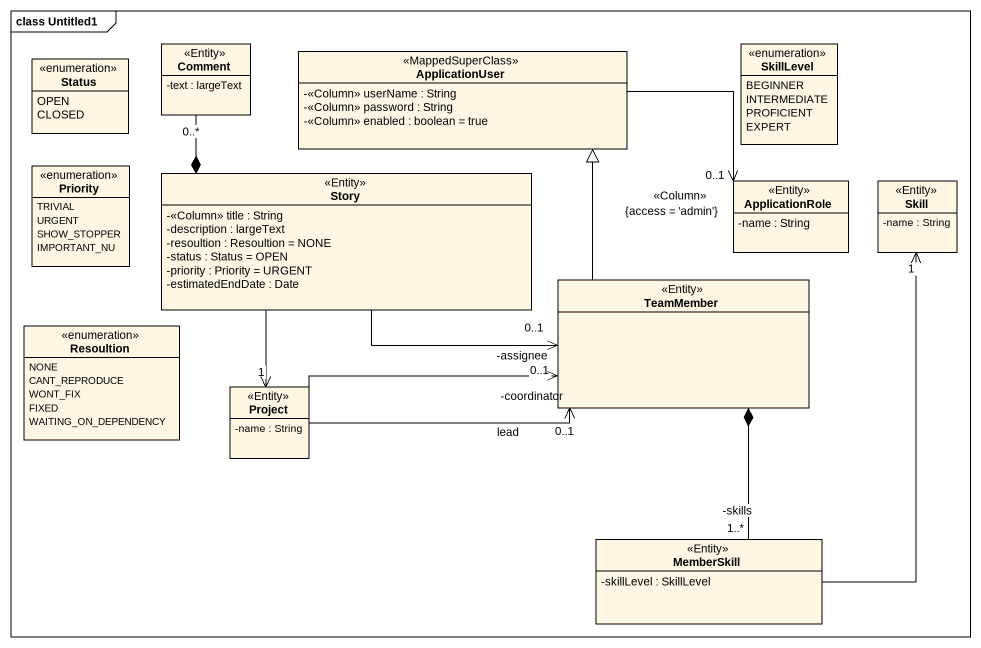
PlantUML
@startuml
mainframe class Untitled1
hide circle
hide empty members
skinparam classAttributeIconSize 0
class Comment <<Entity>> {
  -text : largeText
}
enum SkillLevel {
  BEGINNER
  INTERMEDIATE
  PROFICIENT
  EXPERT
}
enum Status {
  OPEN
  CLOSED
}
class ApplicationUser <<MappedSuperClass>> {
  -<<Column>> userName : String
  -<<Column>> password : String
  -<<Column>> enabled : boolean = true
}
enum Priority {
  TRIVIAL
  URGENT
  SHOW_STOPPER
  IMPORTANT_NU
}
class Story <<Entity>> {
  -<<Column>> title : String
  -description : largeText
  -resoultion : Resoultion = NONE
  -status : Status = OPEN
  -priority : Priority = URGENT
  -estimatedEndDate : Date
}
class ApplicationRole <<Entity>> {
  -name : String
}
class Skill <<Entity>> {
  -name : String
}
class TeamMember <<Entity>>
enum Resoultion {
  NONE
  CANT_REPRODUCE
  WONT_FIX
  FIXED
  WAITING_ON_DEPENDENCY
}
class Project <<Entity>> {
  -name : String
}
class MemberSkill <<Entity>> {
  -skillLevel : SkillLevel
}
ApplicationUser -right-> "0..1\n<<Column>>\n{access = 'admin'}" ApplicationRole
Story *-up- "0..*" Comment
Story -right-> "-assignee\n0..1" TeamMember
Story --> "1" Project
TeamMember -up-|> ApplicationUser
TeamMember *-- "-skills\n1..*" MemberSkill
Project -right-> "-coordinator\n0..1" TeamMember
Project -right-> "0..1" TeamMember : lead
MemberSkill -up-> "1" Skill
@enduml
